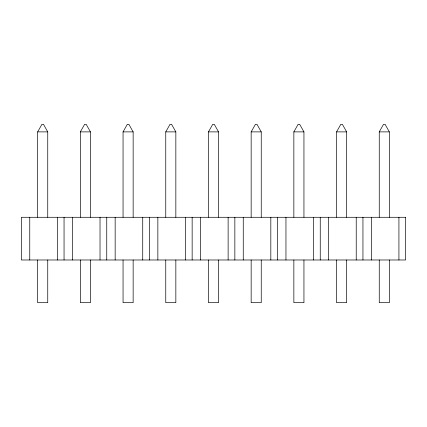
<?xml version="1.0" encoding="UTF-8"?>
<svg xmlns="http://www.w3.org/2000/svg" width="427" height="427" viewBox="0 0 427 427"><rect width="100%" height="100%" fill="white"/><g stroke="black" fill="none" stroke-linecap="round" stroke-linejoin="round"><path stroke-width="0.64" d="M37.656 217.284L37.656 131.884L41.926 124.316L43.474 124.316L47.744 131.884L47.744 217.284M80.356 217.284L80.356 131.884L84.626 124.316L86.174 124.316L90.444 131.884L90.444 217.284M123.056 217.284L123.056 131.884L127.326 124.316L128.874 124.316L133.144 131.884L133.144 217.284M165.756 217.284L165.756 131.884L170.026 124.316L171.574 124.316L175.844 131.884L175.844 217.284M208.456 217.284L208.456 131.884L212.726 124.316L214.274 124.316L218.544 131.884L218.544 217.284M251.156 217.284L251.156 131.884L255.426 124.316L256.974 124.316L261.244 131.884L261.244 217.284M293.856 217.284L293.856 131.884L298.126 124.316L299.674 124.316L303.944 131.884L303.944 217.284M336.556 217.284L336.556 131.884L340.826 124.316L342.374 124.316L346.644 131.884L346.644 217.284M379.256 217.284L379.256 131.884L383.526 124.316L385.074 124.316L389.344 131.884L389.344 217.284M37.656 131.884L47.744 131.884M80.356 131.884L90.444 131.884M123.056 131.884L133.144 131.884M165.756 131.884L175.844 131.884M208.456 131.884L218.544 131.884M251.156 131.884L261.244 131.884M293.856 131.884L303.944 131.884M336.556 131.884L346.644 131.884M379.256 131.884L389.344 131.884M398.925 217.284L398.925 259.984M389.344 259.984L389.344 302.684L379.256 302.684L379.256 259.984M371.357 217.284L371.357 259.984M362.95 217.284L362.95 259.984M356.225 217.284L356.225 259.984M346.644 259.984L346.644 302.684L336.556 302.684L336.556 259.984M328.657 217.284L328.657 259.984M320.25 217.284L320.25 259.984M313.525 217.284L313.525 259.984M303.944 259.984L303.944 302.684L293.856 302.684L293.856 259.984M285.957 217.284L285.957 259.984M277.55 217.284L277.55 259.984M270.825 217.284L270.825 259.984M261.244 259.984L261.244 302.684L251.156 302.684L251.156 259.984M243.257 217.284L243.257 259.984M234.85 217.284L234.85 259.984M228.125 217.284L228.125 259.984M218.544 259.984L218.544 302.684L208.456 302.684L208.456 259.984M200.557 217.284L200.557 259.984M192.15 217.284L192.15 259.984M185.425 217.284L185.425 259.984M175.844 259.984L175.844 302.684L165.756 302.684L165.756 259.984M157.857 217.284L157.857 259.984M149.45 217.284L149.45 259.984M142.725 217.284L142.725 259.984M133.144 259.984L133.144 302.684L123.056 302.684L123.056 259.984M115.157 217.284L115.157 259.984M106.75 217.284L106.75 259.984M100.025 217.284L100.025 259.984M90.444 259.984L90.444 302.684L80.356 302.684L80.356 259.984M72.457 217.284L72.457 259.984M64.05 217.284L64.05 259.984M57.325 217.284L57.325 259.984M47.744 259.984L47.744 302.684L37.656 302.684L37.656 259.984M29.757 217.284L29.757 259.984M405.65 217.284L21.35 217.284L21.35 259.984L405.65 259.984L405.65 217.284"/></g></svg>
